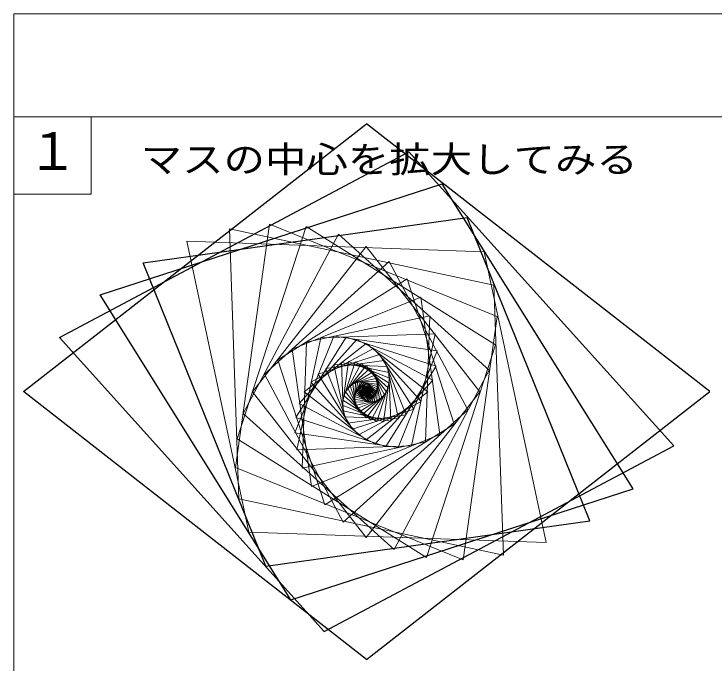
# Model space of a CAD drawing. Units: millimetres at full size, sheet at 1:1; details may follow other scales. Extents: x -410 to 410, y -277 to 277.
# Drawn here: x -410.5 to -274.5, y 150.9 to 277 of the extents above; entities that cross this region are included whole.
import ezdxf
from ezdxf.enums import TextEntityAlignment as Align

# ---------------------------------------------------------------- set-up
doc = ezdxf.new("R2010")
doc.units = ezdxf.units.MM
doc.layers.add('0-0', color=7, linetype='Continuous', lineweight=20)
doc.layers.add('0-F', color=7, linetype='Continuous', lineweight=20)
doc.styles.add('ＭＳ 明朝', font='')
doc.styles.get('ＭＳ 明朝').set_extended_font_data('MS Mincho')

msp = doc.modelspace()

# ---------------------------------------------------------------- linework, layer by layer
at = {"layer": '0-0', "color": 3, "lineweight": 30}
for p, q in [((-408.668, 203.635), (-341.986, 255.681)), ((-401.69, 214.142), (-333.775, 250.211)), ((-393.784, 222.448), (-327.287, 244.019)), ((-385.394, 228.636), (-322.456, 237.45)), ((-361.559, 169.722), (-385.394, 228.636)), ((-356.71, 163.18), (-393.784, 222.448)), ((-350.207, 157.02), (-401.69, 214.142)), ((-341.986, 151.589), (-408.668, 203.635)), ((-342.101, 203.606), (-342.092, 203.577)), ((-342.087, 203.611), (-342.098, 203.595)), ((-342.09, 203.611), (-342.098, 203.592)), ((-342.098, 203.609), (-342.094, 203.581)), ((-342.098, 203.595), (-342.079, 203.589)), ((-342.098, 203.592), (-342.077, 203.589)), ((-342.085, 203.611), (-342.097, 203.598)), ((-342.093, 203.611), (-342.097, 203.588)), ((-342.097, 203.598), (-342.081, 203.589)), ((-342.097, 203.588), (-342.074, 203.589)), ((-342.083, 203.61), (-342.096, 203.6)), ((-342.095, 203.61), (-342.096, 203.584)), ((-342.096, 203.6), (-342.083, 203.59)), ((-342.096, 203.584), (-342.071, 203.59)), ((-342.082, 203.609), (-342.095, 203.602)), ((-342.095, 203.602), (-342.085, 203.591)), ((-342.094, 203.581), (-342.068, 203.591)), ((-342.081, 203.608), (-342.093, 203.604)), ((-342.093, 203.604), (-342.086, 203.592)), ((-342.08, 203.606), (-342.092, 203.605)), ((-342.092, 203.605), (-342.087, 203.594)), ((-342.092, 203.577), (-342.065, 203.593)), ((-342.09, 203.606), (-342.088, 203.595)), ((-342.079, 203.605), (-342.09, 203.606)), ((-342.084, 203.606), (-342.088, 203.599)), ((-342.086, 203.606), (-342.088, 203.598)), ((-342.087, 203.606), (-342.088, 203.597)), ((-342.088, 203.606), (-342.088, 203.596)), ((-342.079, 203.604), (-342.088, 203.606)), ((-342.079, 203.603), (-342.087, 203.606)), ((-342.082, 203.605), (-342.087, 203.601)), ((-342.083, 203.605), (-342.087, 203.6)), ((-342.082, 203.604), (-342.087, 203.601)), ((-342.079, 203.602), (-342.086, 203.606)), ((-342.081, 203.603), (-342.086, 203.602)), ((-342.079, 203.601), (-342.084, 203.606)), ((-342.079, 203.6), (-342.083, 203.605)), ((-342.083, 203.6), (-342.083, 203.6)), ((-342.083, 203.6), (-342.083, 203.6)), ((-342.083, 203.6), (-342.083, 203.6)), ((-342.083, 203.6), (-342.083, 203.6)), ((-342.083, 203.6), (-342.083, 203.6)), ((-342.083, 203.6), (-342.083, 203.6)), ((-342.083, 203.6), (-342.083, 203.6)), ((-342.083, 203.6), (-342.083, 203.6)), ((-342.083, 203.6), (-342.083, 203.6)), ((-342.083, 203.6), (-342.083, 203.6)), ((-342.083, 203.6), (-342.083, 203.6)), ((-342.08, 203.599), (-342.082, 203.605)), ((-342.08, 203.599), (-342.082, 203.604)), ((-342.081, 203.598), (-342.081, 203.603))]:
    msp.add_line(p, q, dxfattribs=at)
at = {"layer": '0-0'}
for p, q in [((-367.482, 188.873), (-360.859, 236.16)), ((-367.147, 194.425), (-353.753, 235.714)), ((-360.859, 236.16), (-316.596, 218.252)), ((-353.753, 235.714), (-316.953, 212.694)), ((-368.642, 235.285), (-317.272, 224.34)), ((-366.784, 182.795), (-368.642, 235.285)), ((-365.971, 199.342), (-347.461, 234.193)), ((-347.461, 234.193), (-318.149, 207.774)), ((-376.907, 232.851), (-319.168, 230.807)), ((-364.867, 176.344), (-376.907, 232.851)), ((-364.141, 203.559), (-342.069, 231.838)), ((-342.069, 231.838), (-319.996, 203.559)), ((-361.838, 207.045), (-337.612, 228.879)), ((-337.612, 228.879), (-322.316, 200.076)), ((-359.225, 209.803), (-334.09, 225.526)), ((-334.09, 225.526), (-324.942, 197.325)), ((-356.451, 211.859), (-331.466, 221.968)), ((-331.466, 221.968), (-327.728, 195.276)), ((-353.643, 213.263), (-329.678, 218.368)), ((-329.678, 218.368), (-330.545, 193.881)), ((-350.907, 214.075), (-328.646, 214.864)), ((-348.329, 214.371), (-328.275, 211.563)), ((-345.975, 214.229), (-328.464, 208.549)), ((-343.889, 213.731), (-329.109, 205.881)), ((-328.646, 214.864), (-333.287, 193.078)), ((-342.101, 212.955), (-330.107, 203.594)), ((-340.622, 211.978), (-331.363, 201.704)), ((-339.453, 210.87), (-332.785, 200.21)), ((-328.275, 211.563), (-335.87, 192.791)), ((-328.464, 208.549), (-338.227, 192.942)), ((-329.109, 205.881), (-340.313, 193.449)), ((-330.107, 203.594), (-342.101, 194.233)), ((-342.081, 203.603), (-342.085, 203.602)), ((-342.08, 203.602), (-342.085, 203.602)), ((-342.085, 203.6), (-342.084, 203.598)), ((-342.085, 203.6), (-342.083, 203.598)), ((-342.085, 203.6), (-342.083, 203.598)), ((-342.085, 203.599), (-342.082, 203.598)), ((-342.085, 203.599), (-342.081, 203.598)), ((-342.08, 203.601), (-342.084, 203.603)), ((-342.083, 203.601), (-342.084, 203.6)), ((-342.084, 203.601), (-342.084, 203.6)), ((-342.084, 203.601), (-342.084, 203.599)), ((-342.084, 203.601), (-342.084, 203.599)), ((-342.084, 203.601), (-342.084, 203.599)), ((-342.084, 203.6), (-342.083, 203.599)), ((-342.084, 203.6), (-342.083, 203.599)), ((-342.084, 203.598), (-342.082, 203.6)), ((-342.084, 203.599), (-342.083, 203.599)), ((-342.084, 203.599), (-342.082, 203.599)), ((-342.084, 203.599), (-342.082, 203.599)), ((-342.084, 203.598), (-342.081, 203.599)), ((-342.084, 203.598), (-342.08, 203.599)), ((-342.08, 203.6), (-342.083, 203.603)), ((-342.08, 203.599), (-342.083, 203.602)), ((-342.083, 203.597), (-342.08, 203.601)), ((-342.083, 203.598), (-342.082, 203.6)), ((-342.083, 203.598), (-342.082, 203.6)), ((-342.083, 203.597), (-342.08, 203.6)), ((-342.081, 203.599), (-342.082, 203.602)), ((-342.082, 203.598), (-342.08, 203.602)), ((-342.082, 203.598), (-342.082, 203.601)), ((-342.081, 203.598), (-342.082, 203.601)), ((-342.081, 203.598), (-342.081, 203.603)), ((-331.363, 201.704), (-343.578, 195.217)), ((-332.785, 200.21), (-344.745, 196.33))]:
    msp.add_line(p, q, dxfattribs=at)
at = {"layer": '0-0', "color": 4, "lineweight": 9}
for p, q in [((-338.581, 209.693), (-334.293, 199.097)), ((-337.985, 208.502), (-335.82, 198.339)), ((-337.641, 207.342), (-337.306, 197.901)), ((-344.567, 202.168), (-343.201, 205.544)), ((-344.533, 202.71), (-342.777, 205.517)), ((-344.5, 201.574), (-343.665, 205.493)), ((-344.417, 203.19), (-342.402, 205.426)), ((-337.515, 206.249), (-338.706, 197.744)), ((-342.887, 199.053), (-345.639, 204.234)), ((-343.521, 199.656), (-345.166, 204.729)), ((-343.993, 200.296), (-344.665, 205.097)), ((-344.315, 200.944), (-344.159, 205.348)), ((-344.237, 203.601), (-342.08, 205.285)), ((-344.012, 203.941), (-341.815, 205.108)), ((-343.756, 204.21), (-341.605, 204.908)), ((-342.556, 202.292), (-343.756, 204.21)), ((-343.484, 204.41), (-341.448, 204.695)), ((-342.713, 202.504), (-343.484, 204.41)), ((-343.21, 204.546), (-341.342, 204.48)), ((-342.82, 202.718), (-343.21, 204.546)), ((-341.221, 202.573), (-341.281, 204.271)), ((-337.787, 204.366), (-341.116, 198.098)), ((-337.575, 205.25), (-339.984, 197.824)), ((-341.116, 198.098), (-346.388, 202.849)), ((-342.086, 198.521), (-346.056, 203.607)), ((-341.383, 201.688), (-344.533, 202.71)), ((-341.759, 201.778), (-344.417, 203.19)), ((-342.08, 201.917), (-344.237, 203.601)), ((-342.346, 202.093), (-344.012, 203.941)), ((-338.53, 202.98), (-342.887, 199.053)), ((-342.882, 202.927), (-341.221, 202.573)), ((-338.116, 203.607), (-342.086, 198.521)), ((-342.083, 203.601), (-342.084, 203.6)), ((-342.083, 203.601), (-342.084, 203.6)), ((-342.084, 203.6), (-342.083, 203.599)), ((-342.084, 203.6), (-342.084, 203.599)), ((-342.084, 203.6), (-342.084, 203.6)), ((-342.083, 203.6), (-342.084, 203.6)), ((-342.084, 203.6), (-342.084, 203.6)), ((-342.083, 203.6), (-342.084, 203.6)), ((-342.084, 203.6), (-342.084, 203.6)), ((-342.083, 203.6), (-342.084, 203.6)), ((-342.084, 203.6), (-342.084, 203.6)), ((-342.083, 203.6), (-342.084, 203.6)), ((-342.083, 203.6), (-342.084, 203.6)), ((-342.083, 203.6), (-342.084, 203.6)), ((-342.083, 203.6), (-342.084, 203.6)), ((-342.083, 203.6), (-342.084, 203.6)), ((-342.083, 203.6), (-342.084, 203.6)), ((-342.083, 203.6), (-342.084, 203.6)), ((-342.083, 203.6), (-342.083, 203.6)), ((-342.083, 203.6), (-342.083, 203.6)), ((-342.083, 203.6), (-342.083, 203.6)), ((-342.083, 203.6), (-342.083, 203.6)), ((-342.083, 203.6), (-342.083, 203.6)), ((-342.083, 203.6), (-342.083, 203.6)), ((-342.083, 203.6), (-342.083, 203.6)), ((-342.083, 203.6), (-342.083, 203.6)), ((-342.083, 203.6), (-342.083, 203.6)), ((-342.083, 203.6), (-342.083, 203.6)), ((-342.083, 203.6), (-342.083, 203.6)), ((-342.083, 203.6), (-342.083, 203.6)), ((-342.083, 203.6), (-342.083, 203.6)), ((-342.083, 203.6), (-342.083, 203.6)), ((-342.083, 203.6), (-342.083, 203.6)), ((-342.083, 203.6), (-342.083, 203.6)), ((-342.083, 203.6), (-342.083, 203.6)), ((-342.083, 203.6), (-342.083, 203.6)), ((-339.984, 197.824), (-346.603, 201.964)), ((-340.96, 201.663), (-344.567, 202.168)), ((-340.496, 201.716), (-344.5, 201.574)), ((-340.004, 201.862), (-344.315, 200.944)), ((-339.499, 202.114), (-343.993, 200.296)), ((-339, 202.484), (-343.521, 199.656)), ((-338.706, 197.744), (-346.667, 200.965)), ((-337.306, 197.901), (-346.546, 199.87)), ((-335.82, 198.339), (-346.205, 198.707)), ((-334.293, 199.097), (-345.614, 197.512))]:
    msp.add_line(p, q, dxfattribs=at)
at = {"layer": '0-0', "color": 6, "lineweight": 50}
for p, q in [((-341.473, 202.544), (-341.259, 204.074)), ((-342.905, 203.124), (-341.473, 202.544)), ((-342.894, 203.303), (-341.704, 202.559)), ((-342.856, 203.462), (-341.908, 202.608)), ((-342.797, 203.599), (-342.083, 202.684)), ((-342.722, 203.711), (-342.228, 202.78)), ((-342.638, 203.801), (-342.342, 202.888)), ((-342.548, 203.867), (-342.427, 203.004)), ((-342.285, 203.948), (-342.531, 203.341)), ((-342.531, 203.341), (-341.882, 203.25)), ((-342.209, 203.944), (-342.525, 203.439)), ((-342.525, 203.439), (-341.959, 203.255)), ((-342.369, 203.939), (-342.519, 203.234)), ((-342.519, 203.234), (-341.799, 203.26)), ((-342.142, 203.928), (-342.504, 203.526)), ((-342.504, 203.526), (-342.026, 203.272)), ((-342.457, 203.913), (-342.485, 203.12)), ((-342.485, 203.12), (-341.71, 203.286)), ((-342.084, 203.903), (-342.472, 203.6)), ((-342.472, 203.6), (-342.084, 203.297)), ((-342.036, 203.871), (-342.431, 203.661)), ((-342.431, 203.661), (-342.132, 203.329)), ((-342.427, 203.004), (-341.619, 203.331)), ((-341.998, 203.835), (-342.385, 203.71)), ((-342.385, 203.71), (-342.169, 203.365)), ((-342.342, 202.888), (-341.529, 203.397)), ((-341.97, 203.797), (-342.336, 203.746)), ((-342.336, 203.746), (-342.198, 203.403)), ((-342.287, 203.77), (-342.217, 203.442)), ((-341.951, 203.759), (-342.287, 203.77)), ((-342.239, 203.785), (-342.228, 203.479)), ((-341.94, 203.721), (-342.239, 203.785)), ((-342.193, 203.79), (-342.232, 203.515)), ((-342.152, 203.787), (-342.23, 203.547)), ((-342.015, 203.413), (-342.23, 203.547)), ((-342.228, 202.78), (-341.444, 203.486)), ((-341.936, 203.686), (-342.193, 203.79)), ((-341.938, 203.653), (-342.152, 203.787)), ((-342.083, 202.684), (-341.369, 203.599)), ((-341.938, 203.653), (-342.015, 203.413)), ((-341.908, 202.608), (-341.309, 203.735)), ((-341.704, 202.559), (-341.27, 203.894))]:
    msp.add_line(p, q, dxfattribs=at)
at = {"layer": '0-0', "color": 2, "lineweight": 40}
for p, q in [((-342.052, 203.422), (-342.223, 203.576)), ((-342.083, 203.436), (-342.212, 203.6)), ((-342.109, 203.453), (-342.198, 203.62)), ((-342.13, 203.472), (-342.183, 203.636)), ((-342.145, 203.493), (-342.167, 203.648)), ((-342.164, 203.554), (-342.119, 203.663)), ((-342.047, 203.537), (-342.164, 203.554)), ((-342.163, 203.571), (-342.106, 203.662)), ((-342.061, 203.538), (-342.163, 203.571)), ((-342.161, 203.534), (-342.134, 203.661)), ((-342.032, 203.539), (-342.161, 203.534)), ((-342.159, 203.587), (-342.094, 203.659)), ((-342.073, 203.541), (-342.159, 203.587)), ((-342.155, 203.514), (-342.15, 203.656)), ((-342.016, 203.544), (-342.155, 203.514)), ((-342.153, 203.6), (-342.083, 203.654)), ((-342.083, 203.545), (-342.153, 203.6)), ((-342.146, 203.611), (-342.075, 203.649)), ((-342.092, 203.551), (-342.146, 203.611)), ((-342, 203.552), (-342.145, 203.493)), ((-342.137, 203.62), (-342.068, 203.642)), ((-342.099, 203.558), (-342.137, 203.62)), ((-341.984, 203.564), (-342.13, 203.472)), ((-342.129, 203.626), (-342.063, 203.635)), ((-342.104, 203.564), (-342.129, 203.626)), ((-342.12, 203.631), (-342.059, 203.628)), ((-342.107, 203.571), (-342.12, 203.631)), ((-342.111, 203.633), (-342.057, 203.622)), ((-342.109, 203.578), (-342.111, 203.633)), ((-342.11, 203.59), (-342.096, 203.634)), ((-342.11, 203.585), (-342.103, 203.634)), ((-341.968, 203.58), (-342.109, 203.453)), ((-342.108, 203.596), (-342.089, 203.632)), ((-342.106, 203.6), (-342.083, 203.63)), ((-342.104, 203.604), (-342.088, 203.573)), ((-342.103, 203.634), (-342.057, 203.615)), ((-342.096, 203.634), (-342.057, 203.609)), ((-342.089, 203.632), (-342.058, 203.604)), ((-342.088, 203.573), (-342.063, 203.596)), ((-342.083, 203.63), (-342.06, 203.6)), ((-341.955, 203.6), (-342.083, 203.436)), ((-341.944, 203.625), (-342.052, 203.422))]:
    msp.add_line(p, q, dxfattribs=at)
at = {"layer": '0-0', "color": 3, "lineweight": 30}
for points in [[(-341.986, 151.589), (-275.304, 203.635), (-341.986, 255.681)], [(-350.207, 157.02), (-282.292, 193.089), (-333.775, 250.211)], [(-356.71, 163.18), (-290.213, 184.751), (-327.287, 244.019)], [(-361.559, 169.722), (-298.62, 178.537), (-322.456, 237.45)], [(-342.101, 203.606), (-342.075, 203.623), (-342.065, 203.593)], [(-342.098, 203.609), (-342.072, 203.619), (-342.068, 203.591)], [(-342.095, 203.61), (-342.07, 203.615), (-342.071, 203.59)], [(-342.093, 203.611), (-342.069, 203.612), (-342.074, 203.589)], [(-342.09, 203.611), (-342.069, 203.608), (-342.077, 203.589)], [(-342.079, 203.605), (-342.077, 203.594), (-342.088, 203.595)], [(-342.079, 203.604), (-342.078, 203.594), (-342.088, 203.596)], [(-342.079, 203.603), (-342.08, 203.594), (-342.088, 203.597)], [(-342.079, 203.602), (-342.081, 203.594), (-342.088, 203.598)], [(-342.079, 203.601), (-342.082, 203.594), (-342.088, 203.599)], [(-342.087, 203.611), (-342.069, 203.605), (-342.079, 203.589)], [(-342.08, 203.606), (-342.075, 203.595), (-342.087, 203.594)], [(-342.08, 203.599), (-342.085, 203.596), (-342.087, 203.601)], [(-342.08, 203.599), (-342.084, 203.595), (-342.087, 203.601)], [(-342.079, 203.6), (-342.083, 203.595), (-342.087, 203.6)], [(-342.081, 203.608), (-342.074, 203.596), (-342.086, 203.592)], [(-342.081, 203.598), (-342.085, 203.597), (-342.086, 203.602)], [(-342.085, 203.611), (-342.07, 203.602), (-342.081, 203.589)], [(-342.082, 203.609), (-342.072, 203.598), (-342.085, 203.591)], [(-342.083, 203.61), (-342.071, 203.6), (-342.083, 203.59)], [(-342.083, 203.6), (-342.083, 203.6), (-342.083, 203.6)], [(-342.083, 203.6), (-342.083, 203.6), (-342.083, 203.6)]]:
    msp.add_lwpolyline(points, dxfattribs=at)
at = {"layer": '0-0'}
for points in [[(-364.867, 176.344), (-307.128, 174.3), (-319.168, 230.807)], [(-366.784, 182.795), (-315.414, 171.85), (-317.272, 224.34)], [(-367.482, 188.873), (-323.219, 170.965), (-316.596, 218.252)], [(-348.329, 214.371), (-355.924, 195.6), (-335.87, 192.791)], [(-345.975, 214.229), (-355.737, 198.622), (-338.227, 192.942)], [(-350.907, 214.075), (-355.548, 192.29), (-333.287, 193.078)], [(-343.889, 213.731), (-355.093, 201.299), (-340.313, 193.449)], [(-367.147, 194.425), (-330.346, 171.405), (-316.953, 212.694)], [(-353.643, 213.263), (-354.509, 188.776), (-330.545, 193.881)], [(-342.101, 212.955), (-354.094, 203.594), (-342.101, 194.233)], [(-356.451, 211.859), (-352.713, 185.167), (-327.728, 195.276)], [(-340.622, 211.978), (-352.837, 205.49), (-343.578, 195.217)], [(-339.453, 210.87), (-351.413, 206.99), (-344.745, 196.33)], [(-359.225, 209.803), (-350.077, 181.602), (-324.942, 197.325)], [(-365.971, 199.342), (-336.658, 172.923), (-318.149, 207.774)], [(-361.838, 207.045), (-346.541, 178.243), (-322.316, 200.076)], [(-364.141, 203.559), (-342.069, 175.279), (-319.996, 203.559)], [(-342.083, 203.597), (-342.087, 203.6), (-342.083, 203.603)], [(-342.083, 203.597), (-342.087, 203.599), (-342.084, 203.603)], [(-342.084, 203.598), (-342.086, 203.601), (-342.082, 203.602)], [(-342.084, 203.598), (-342.086, 203.601), (-342.083, 203.602)], [(-342.082, 203.598), (-342.086, 203.598), (-342.085, 203.602)], [(-342.081, 203.598), (-342.086, 203.597), (-342.085, 203.602)], [(-342.085, 203.6), (-342.083, 203.602), (-342.082, 203.6)], [(-342.085, 203.6), (-342.083, 203.602), (-342.082, 203.6)], [(-342.085, 203.6), (-342.084, 203.602), (-342.082, 203.6)], [(-342.085, 203.599), (-342.085, 203.602), (-342.082, 203.601)], [(-342.085, 203.599), (-342.085, 203.602), (-342.082, 203.601)], [(-342.084, 203.601), (-342.082, 203.6), (-342.083, 203.599)], [(-342.084, 203.601), (-342.082, 203.601), (-342.083, 203.599)], [(-342.084, 203.601), (-342.082, 203.601), (-342.082, 203.599)], [(-342.084, 203.601), (-342.082, 203.601), (-342.082, 203.599)], [(-342.083, 203.601), (-342.082, 203.6), (-342.083, 203.599)]]:
    msp.add_lwpolyline(points, dxfattribs=at)
at = {"layer": '0-0', "color": 4, "lineweight": 9}
for points in [[(-338.581, 209.693), (-349.901, 208.108), (-345.614, 197.512)], [(-337.515, 206.249), (-345.476, 209.47), (-346.667, 200.965)], [(-337.985, 208.502), (-348.37, 208.87), (-346.205, 198.707)], [(-337.641, 207.342), (-346.88, 209.31), (-346.546, 199.87)], [(-337.575, 205.25), (-344.194, 209.391), (-346.603, 201.964)], [(-337.787, 204.366), (-343.059, 209.117), (-346.388, 202.849)], [(-338.116, 203.607), (-342.086, 208.694), (-346.056, 203.607)], [(-338.53, 202.98), (-341.282, 208.161), (-345.639, 204.234)], [(-339, 202.484), (-340.646, 207.557), (-345.166, 204.729)], [(-339.499, 202.114), (-340.172, 206.915), (-344.665, 205.097)], [(-340.004, 201.862), (-339.848, 206.266), (-344.159, 205.348)], [(-340.496, 201.716), (-339.662, 205.634), (-343.665, 205.493)], [(-340.96, 201.663), (-339.594, 205.039), (-343.201, 205.544)], [(-341.383, 201.688), (-339.628, 204.495), (-342.777, 205.517)], [(-341.759, 201.778), (-339.743, 204.014), (-342.402, 205.426)], [(-342.882, 202.927), (-342.942, 204.625), (-341.281, 204.271)], [(-342.82, 202.718), (-340.953, 202.652), (-341.342, 204.48)], [(-342.713, 202.504), (-340.677, 202.789), (-341.448, 204.695)], [(-342.556, 202.292), (-340.405, 202.99), (-341.605, 204.908)], [(-342.346, 202.093), (-340.149, 203.26), (-341.815, 205.108)], [(-342.08, 201.917), (-339.923, 203.601), (-342.08, 205.285)], [(-342.083, 203.601), (-342.083, 203.6), (-342.084, 203.599)], [(-342.083, 203.6), (-342.083, 203.6), (-342.084, 203.6)], [(-342.083, 203.6), (-342.083, 203.6), (-342.084, 203.6)], [(-342.083, 203.6), (-342.083, 203.6), (-342.084, 203.6)], [(-342.083, 203.6), (-342.083, 203.6), (-342.084, 203.6)], [(-342.083, 203.6), (-342.083, 203.6), (-342.084, 203.6)], [(-342.083, 203.6), (-342.083, 203.6), (-342.084, 203.6)], [(-342.083, 203.6), (-342.083, 203.6), (-342.084, 203.6)], [(-342.083, 203.6), (-342.083, 203.6), (-342.084, 203.6)], [(-342.083, 203.6), (-342.083, 203.6), (-342.084, 203.6)], [(-342.083, 203.6), (-342.083, 203.6), (-342.084, 203.6)], [(-342.083, 203.6), (-342.084, 203.6), (-342.083, 203.6)], [(-342.083, 203.6), (-342.084, 203.6), (-342.083, 203.6)], [(-342.083, 203.601), (-342.082, 203.6), (-342.083, 203.599)], [(-342.083, 203.6), (-342.083, 203.6), (-342.083, 203.6)], [(-342.083, 203.6), (-342.083, 203.6), (-342.083, 203.6)], [(-342.083, 203.6), (-342.083, 203.6), (-342.083, 203.6)], [(-342.083, 203.6), (-342.083, 203.6), (-342.083, 203.6)]]:
    msp.add_lwpolyline(points, dxfattribs=at)
at = {"layer": '0-0', "color": 6, "lineweight": 50}
for points in [[(-342.905, 203.124), (-342.691, 204.653), (-341.259, 204.074)], [(-342.894, 203.303), (-342.461, 204.639), (-341.27, 203.894)], [(-342.856, 203.462), (-342.257, 204.59), (-341.309, 203.735)], [(-342.797, 203.599), (-342.083, 204.513), (-341.369, 203.599)], [(-342.722, 203.711), (-341.939, 204.418), (-341.444, 203.486)], [(-342.638, 203.801), (-341.825, 204.309), (-341.529, 203.397)], [(-342.548, 203.867), (-341.74, 204.194), (-341.619, 203.331)], [(-342.457, 203.913), (-341.682, 204.078), (-341.71, 203.286)], [(-342.369, 203.939), (-341.649, 203.964), (-341.799, 203.26)], [(-342.285, 203.948), (-341.637, 203.858), (-341.882, 203.25)], [(-341.936, 203.686), (-341.974, 203.411), (-342.232, 203.515)], [(-341.94, 203.721), (-341.929, 203.416), (-342.228, 203.479)], [(-341.951, 203.759), (-341.881, 203.43), (-342.217, 203.442)], [(-342.209, 203.944), (-341.643, 203.76), (-341.959, 203.255)], [(-341.97, 203.797), (-341.831, 203.454), (-342.198, 203.403)], [(-341.998, 203.835), (-341.783, 203.49), (-342.169, 203.365)], [(-342.142, 203.928), (-341.664, 203.674), (-342.026, 203.272)], [(-342.036, 203.871), (-341.737, 203.539), (-342.132, 203.329)], [(-342.084, 203.903), (-341.696, 203.6), (-342.084, 203.297)]]:
    msp.add_lwpolyline(points, dxfattribs=at)
at = {"layer": '0-0', "color": 2, "lineweight": 40}
for points in [[(-341.944, 203.625), (-342.115, 203.778), (-342.223, 203.576)], [(-341.955, 203.6), (-342.083, 203.765), (-342.212, 203.6)], [(-341.968, 203.58), (-342.057, 203.747), (-342.198, 203.62)], [(-341.984, 203.564), (-342.037, 203.728), (-342.183, 203.636)], [(-342, 203.552), (-342.021, 203.707), (-342.167, 203.648)], [(-342.016, 203.544), (-342.011, 203.686), (-342.15, 203.656)], [(-342.032, 203.539), (-342.005, 203.666), (-342.134, 203.661)], [(-342.047, 203.537), (-342.003, 203.646), (-342.119, 203.663)], [(-342.11, 203.585), (-342.064, 203.566), (-342.057, 203.615)], [(-342.11, 203.59), (-342.071, 203.566), (-342.057, 203.609)], [(-342.109, 203.578), (-342.055, 203.567), (-342.057, 203.622)], [(-342.108, 203.596), (-342.078, 203.568), (-342.058, 203.604)], [(-342.107, 203.571), (-342.047, 203.569), (-342.059, 203.628)], [(-342.061, 203.538), (-342.004, 203.629), (-342.106, 203.662)], [(-342.106, 203.6), (-342.083, 203.57), (-342.06, 203.6)], [(-342.104, 203.564), (-342.038, 203.574), (-342.063, 203.635)], [(-342.104, 203.604), (-342.079, 203.626), (-342.063, 203.596)], [(-342.099, 203.558), (-342.029, 203.58), (-342.068, 203.642)], [(-342.073, 203.541), (-342.008, 203.613), (-342.094, 203.659)], [(-342.092, 203.551), (-342.021, 203.589), (-342.075, 203.649)], [(-342.083, 203.545), (-342.013, 203.6), (-342.083, 203.654)]]:
    msp.add_lwpolyline(points, dxfattribs=at)
at = {"layer": '0-0', "color": 3, "lineweight": 30}
msp.add_lwpolyline([(-342.083, 203.6), (-342.083, 203.6), (-342.083, 203.6)], close=True, dxfattribs=at)
at = {"layer": '0-F'}
for p, q in [((-410.5, -277), (-410.5, 277)), ((410.5, 257), (-410.5, 257)), ((-395.5, 242), (-395.5, 257)), ((-395.5, 242), (-410.5, 242))]:
    msp.add_line(p, q, dxfattribs=at)
msp.add_lwpolyline([(-410.5, -277), (410.5, -277), (410.5, 277), (-410.5, 277)], dxfattribs=at)

# ---------------------------------------------------------------- texts
at = {"layer": '0-0', "color": 2, "style": 'ＭＳ 明朝', "width": 1.15}
msp.add_text('マスの中心を拡大してみる', height=5.132, dxfattribs=at).set_placement((-385.886, 244.647), align=Align.BOTTOM_LEFT)
at = {"layer": '0-F', "style": 'ＭＳ 明朝'}
msp.add_text('１', height=7.331, dxfattribs=at).set_placement((-408, 244.5), align=Align.BOTTOM_LEFT)

doc.saveas('drawing.dxf')
